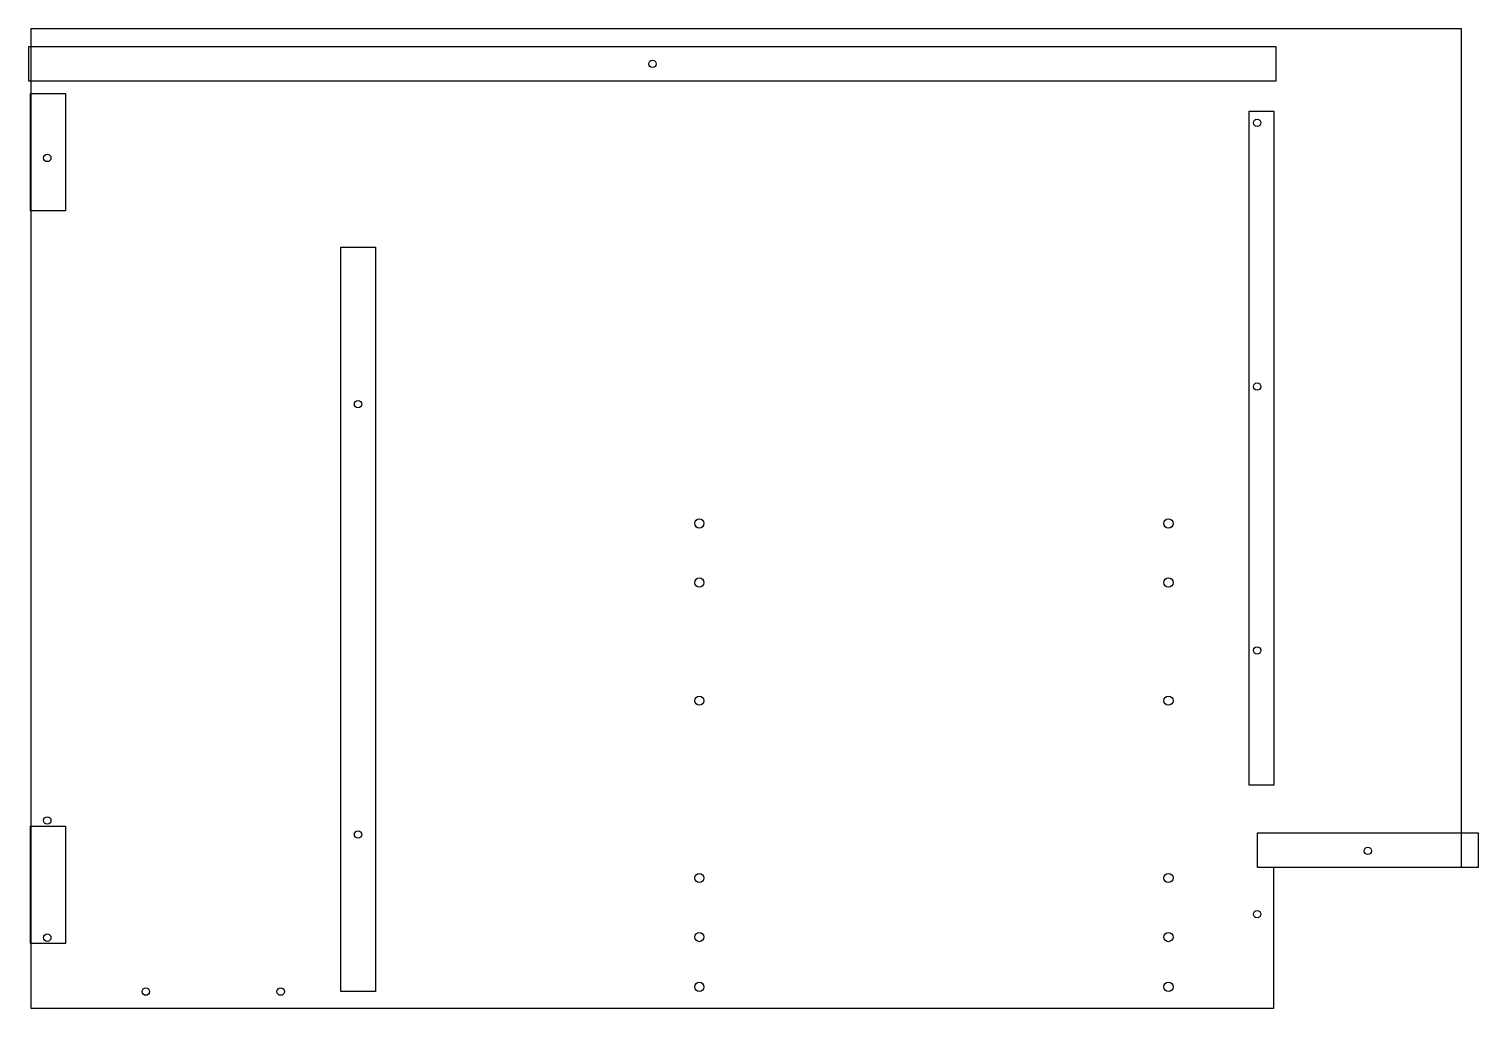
# Model space of a CAD drawing. Extents: x 0 to 30.9, y 0 to 20.9.
import ezdxf

# ---------------------------------------------------------------- set-up
doc = ezdxf.new("R2010")
doc.units = 0
for name, color, linetype in [('BLOCKDRILLPILOT', 6, 'CONTINUOUS'), ('BLOCKDRILLSYSTEM', 6, 'CONTINUOUS'), ('DadoBack', 6, 'CONTINUOUS'), ('PartCut', 1, 'CONTINUOUS')]:
    doc.layers.add(name, color=color, linetype=linetype)

msp = doc.modelspace()

# ---------------------------------------------------------------- linework, layer by layer
at = {"layer": 'BLOCKDRILLPILOT'}
for centre in [(13.25, 20.13), (26.14, 18.875), (0.35, 18.125), (26.14, 13.25), (6.975, 12.875), (26.14, 7.625), (0.35, 4), (6.975, 3.7), (28.5, 3.35), (26.14, 2), (0.35, 1.5), (2.45, 0.35), (5.325, 0.35)]:
    msp.add_circle(centre, 0.07874, dxfattribs=at)
at = {"layer": 'BLOCKDRILLSYSTEM'}
for centre in [(14.25, 10.33189), (24.25, 10.33189), (14.25, 9.07205), (24.25, 9.07205), (14.25, 6.55236), (24.25, 6.55236), (14.25, 2.77284), (24.25, 2.77284), (14.25, 1.51299), (24.25, 1.51299), (14.25, 0.45), (24.25, 0.45)]:
    msp.add_circle(centre, 0.09843, dxfattribs=at)
at = {"layer": 'DadoBack'}
for points in [[(-0.04, 19.76), (-0.04, 20.5), (26.54, 20.5), (26.54, 19.76)], [(-0.005, 19.5), (0.735, 19.5), (0.735, 17), (-0.005, 17)], [(25.97, 19.125), (26.5, 19.125), (26.5, 4.75), (25.97, 4.75)], [(6.605, 16.225), (7.345, 16.225), (7.345, 0.35), (6.605, 0.35)], [(-0.005, 3.875), (0.735, 3.875), (0.735, 1.375), (-0.005, 1.375)], [(26.15, 2.995), (26.15, 3.735), (30.85, 3.735), (30.85, 2.995)]]:
    msp.add_lwpolyline(points, close=True, dxfattribs=at)
at = {"layer": 'PartCut'}
msp.add_lwpolyline([(0, 0), (26.5, 0), (26.5, 3), (30.5, 3), (30.5, 20.875), (0, 20.875)], close=True, dxfattribs=at)

doc.saveas('drawing.dxf')
